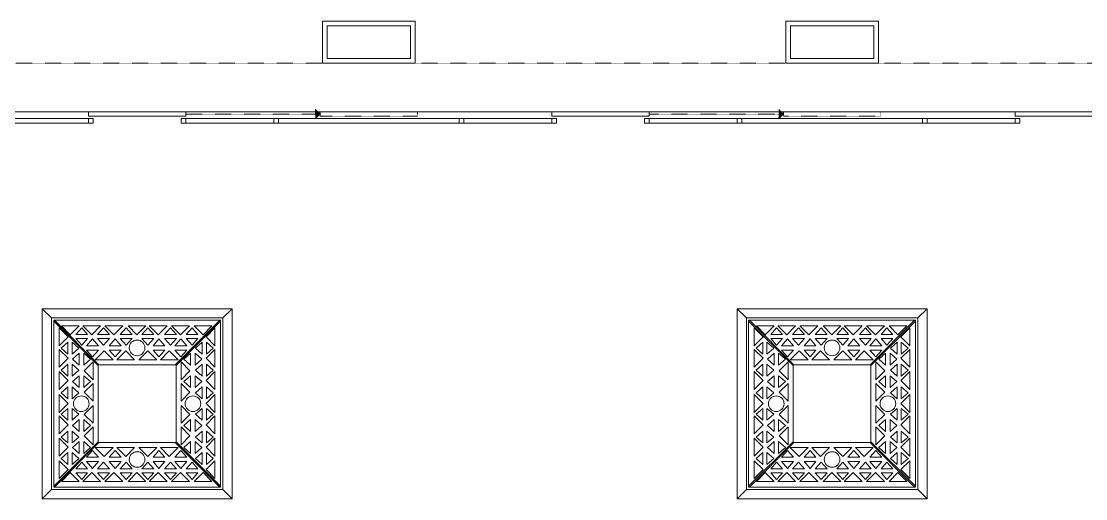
# Model space of a CAD drawing. Header units: inches. Extents: x 13084 to 220150, y 6494 to 167180.
# Drawn here: x 109365 to 120853, y 111780 to 116930 of the extents above; entities that cross this region are included whole.
import ezdxf

# ---------------------------------------------------------------- set-up
doc = ezdxf.new("R2010")
doc.units = ezdxf.units.IN
doc.header["$MEASUREMENT"] = 0
doc.linetypes.add('Ground Floor$0$HIDDEN', pattern=[0.375, 0.25, -0.125])
for name, color, linetype, lineweight in [('Ground Floor$0$A-G250-G-Walls-Art-Structure', 7, 'Continuous', 15), ('Ground Floor$0$A-G250-G-Walls-Low-Level', 8, 'Continuous', 15), ('Ground Floor$0$A-G322-Door-Sliding', 251, 'Ground Floor$0$HIDDEN', 15), ('Ground Floor$0$A-G322-M-Door', 251, 'Continuous', 15)]:
    doc.layers.add(name, color=color, linetype=linetype, lineweight=lineweight)

# ---------------------------------------------------------------- blocks, each defined once
blk = doc.blocks.new('Ground Floor$0$Planter 1')
for p, q in [((100, 1950), (0, 2050)), ((1950, 1950), (2050, 2050)), ((1916.514718625782, 1925), (133.4852813742182, 1925)), ((133.4852813742182, 1925), (613.4852813742473, 1444.999999999964)), ((1436.514718625753, 1444.999999999964), (1916.514718625782, 1925)), ((1925, 241.9121865169072), (1925, 1916.514718625731)), ((605, 613.4852813741745), (605, 1436.514718625731)), ((1436.514718625753, 1444.999999999964), (613.4852813742473, 1444.999999999964)), ((605.0000000000291, 613.4852813742036), (125, 133.4852813742691)), ((133.4852813742182, 125), (613.4852813742473, 605.0000000000364)), ((605, 660.8240819865896), (605.0000000000291, 613.4852813742036)), ((1436.514718625753, 605.0000000000364), (613.4852813742473, 605.0000000000364)), ((1436.514718625753, 605.0000000000364), (1916.514718625782, 125)), ((1916.514718625782, 125), (133.4852813742182, 125)), ((100, 100), (0, 0)), ((1950, 100), (2050, 0))]:
    blk.add_line(p, q)
for points in [[(2050, 2050), (0, 2050), (0, 0), (2050, 0)], [(1950, 1950), (100, 1950), (100, 100), (1950, 100)], [(1925, 1925), (125, 1925), (125, 125), (1925, 125)], [(491.3338812799193, 1772.058354147812), (427.1654772511974, 1844.598304027997), (362.9970732224756, 1772.058354147812)], [(727.3570555381011, 1772.058354147812), (663.1886515093793, 1844.598304027997), (599.0202474806574, 1772.058354147812)], [(971.9486767424678, 1772.058354147812), (907.780272713775, 1844.598304027997), (843.6118686850241, 1772.058354147812)], [(1203.966662176477, 1772.058354147812), (1139.798258147785, 1844.598304027997), (1075.629854119034, 1772.058354147812)], [(1448.613679534086, 1772.058354147812), (1384.445275505394, 1844.598304027997), (1320.276871476643, 1772.058354147812)], [(1681.544997307967, 1772.058354147812), (1617.376593279245, 1844.598304027997), (1553.208189250523, 1772.058354147812)], [(491.3338812799193, 1727.140100618672), (427.1654772511974, 1654.600150738494), (362.9970732224756, 1727.140100618672)], [(727.3570555381011, 1727.140100618672), (663.1886515093793, 1654.600150738494), (599.0202474806574, 1727.140100618672)], [(971.9486767424678, 1727.140100618672), (907.780272713775, 1654.600150738494), (843.6118686850241, 1727.140100618672)], [(1203.966662176477, 1727.140100618672), (1139.798258147785, 1654.600150738494), (1075.629854119034, 1727.140100618672)], [(1448.613679534086, 1727.140100618672), (1384.445275505394, 1654.600150738494), (1320.276871476643, 1727.140100618672)], [(1681.544997307967, 1727.140100618672), (1617.376593279245, 1654.600150738494), (1553.208189250523, 1727.140100618672)], [(277.9416458521719, 1558.666118720066), (205.4016959719866, 1622.834522748766), (277.9416458521719, 1687.002926777495)], [(322.8598993813193, 1558.666118720066), (395.3998492615046, 1622.834522748766), (322.8598993813193, 1687.002926777495)], [(608.7549477629072, 1650.433044408179), (544.5865437342145, 1722.972994288357), (480.4181397054635, 1650.433044408179)], [(851.3627529122459, 1650.433044408179), (787.1943488835241, 1722.972994288357), (723.0259448548022, 1650.433044408179)], [(1325.012890483369, 1650.433044408179), (1260.844486454647, 1722.972994288357), (1196.676082425925, 1650.433044408179)], [(1561.286051619449, 1650.433044408179), (1497.117647590756, 1722.972994288357), (1432.949243562034, 1650.433044408179)], [(1727.140100618681, 1558.666118720103), (1654.600150738495, 1622.834522748803), (1727.140100618681, 1687.002926777532)], [(1772.058354147828, 1558.666118720103), (1844.598304027984, 1622.834522748803), (1772.058354147828, 1687.002926777532)], [(399.5669555918121, 1441.245052237064), (327.0270057116268, 1505.413456265771), (399.5669555918121, 1569.5818602945)], [(448.3977001296571, 1441.245052237064), (520.9376500098424, 1505.413456265771), (448.3977001296571, 1569.5818602945)], [(608.7549477629072, 1601.602299870319), (544.5865437342145, 1529.062349990141), (480.4181397054635, 1601.602299870319)], [(851.3627529122459, 1601.602299870319), (787.1943488835241, 1529.062349990141), (723.0259448548022, 1601.602299870319)], [(1325.012890483369, 1601.602299870319), (1260.844486454647, 1529.062349990141), (1196.676082425925, 1601.602299870319)], [(1561.286051619449, 1601.602299870319), (1497.117647590756, 1529.062349990141), (1432.949243562034, 1601.602299870319)], [(1601.602299870314, 1441.2450522371), (1529.062349990128, 1505.413456265807), (1601.602299870314, 1569.581860294536)], [(1650.433044408188, 1441.2450522371), (1722.972994288373, 1505.413456265807), (1650.433044408188, 1569.581860294536)], [(277.9416458521719, 1322.642944461884), (205.4016959719866, 1386.811348490584), (277.9416458521719, 1450.979752519313)], [(322.8598993813193, 1322.642944461884), (395.3998492615046, 1386.811348490584), (322.8598993813193, 1450.979752519313)], [(1727.140100618681, 1322.642944461921), (1654.600150738495, 1386.811348490621), (1727.140100618681, 1450.97975251935)], [(1772.058354147828, 1322.642944461921), (1844.598304027984, 1386.811348490621), (1772.058354147828, 1450.97975251935)], [(399.5669555918121, 1198.63724708774), (327.0270057116268, 1262.80565111644), (399.5669555918121, 1326.974055145169)], [(448.3977001296571, 1198.63724708774), (520.9376500098424, 1262.80565111644), (448.3977001296571, 1326.974055145169)], [(1601.602299870314, 1198.637247087776), (1529.062349990128, 1262.805651116476), (1601.602299870314, 1326.974055145205)], [(1650.433044408188, 1198.637247087776), (1722.972994288373, 1262.805651116476), (1650.433044408188, 1326.974055145205)], [(277.9416458521719, 1078.051323257503), (205.4016959719866, 1142.21972728621), (277.9416458521719, 1206.38813131494)], [(322.8598993813193, 1078.051323257503), (395.3998492615046, 1142.21972728621), (322.8598993813193, 1206.38813131494)], [(1727.140100618681, 1078.051323257539), (1654.600150738495, 1142.219727286247), (1727.140100618681, 1206.388131314976)], [(1772.058354147828, 1078.051323257539), (1844.598304027984, 1142.219727286247), (1772.058354147828, 1206.388131314976)], [(277.9416458521719, 846.0333378234936), (205.4016959719866, 910.2017418522009), (277.9416458521719, 974.3701458809301)], [(322.8598993813193, 846.0333378234936), (395.3998492615046, 910.2017418522009), (322.8598993813193, 974.3701458809301)], [(1727.140100618681, 846.03333782353), (1654.600150738495, 910.2017418522373), (1727.140100618681, 974.3701458809664)], [(1772.058354147828, 846.03333782353), (1844.598304027984, 910.2017418522373), (1772.058354147828, 974.3701458809664)], [(399.5669555918121, 724.9871095166163), (327.0270057116268, 789.1555135453164), (399.5669555918121, 853.3239175740455)], [(448.3977001296571, 724.9871095166163), (520.9376500098424, 789.1555135453164), (448.3977001296571, 853.3239175740455)], [(1601.602299870314, 724.9871095166527), (1529.062349990128, 789.1555135453527), (1601.602299870314, 853.3239175740819)], [(1650.433044408188, 724.9871095166527), (1722.972994288373, 789.1555135453527), (1650.433044408188, 853.3239175740819)], [(277.9416458521719, 601.3863204658846), (205.4016959719866, 665.5547244945919), (277.9416458521719, 729.7231285233211)], [(322.8598993813193, 601.3863204658846), (395.3998492615046, 665.5547244945919), (322.8598993813193, 729.7231285233211)], [(1727.140100618681, 601.386320465921), (1654.600150738495, 665.5547244946283), (1727.140100618681, 729.7231285233574)], [(1772.058354147828, 601.386320465921), (1844.598304027984, 665.5547244946283), (1772.058354147828, 729.7231285233574)], [(399.5669555918121, 488.7139483805222), (327.0270057116268, 552.882352409215), (399.5669555918121, 617.0507564379513)], [(448.3977001296571, 488.7139483805222), (520.9376500098424, 552.882352409215), (448.3977001296571, 617.0507564379513)], [(1601.602299870314, 488.7139483805586), (1529.062349990128, 552.8823524092513), (1601.602299870314, 617.0507564379877)], [(1650.433044408188, 488.7139483805586), (1722.972994288373, 552.8823524092513), (1650.433044408188, 617.0507564379877)], [(277.9416458521719, 368.4550026920188), (205.4016959719866, 432.6234067207188), (277.9416458521719, 496.7918107494479)], [(322.8598993813193, 368.4550026920188), (395.3998492615046, 432.6234067207188), (322.8598993813193, 496.7918107494479)], [(608.7549477629072, 448.397700129688), (544.5865437342145, 520.937650009866), (480.4181397054635, 448.397700129688)], [(851.3627529122459, 448.397700129688), (787.1943488835241, 520.937650009866), (723.0259448548022, 448.397700129688)], [(1325.012890483369, 448.397700129688), (1260.844486454647, 520.937650009866), (1196.676082425925, 448.397700129688)], [(1561.286051619449, 448.397700129688), (1497.117647590756, 520.937650009866), (1432.949243562034, 448.397700129688)], [(1727.140100618681, 368.4550026920551), (1654.600150738495, 432.6234067207552), (1727.140100618681, 496.7918107494843)], [(1772.058354147828, 368.4550026920551), (1844.598304027984, 432.6234067207552), (1772.058354147828, 496.7918107494843)], [(491.3338812799193, 322.8598993813357), (427.1654772511974, 395.3998492615137), (362.9970732224756, 322.8598993813357)], [(608.7549477629072, 399.5669555918284), (544.5865437342145, 327.0270057116504), (480.4181397054635, 399.5669555918284)], [(727.3570555381011, 322.8598993813357), (663.1886515093793, 395.3998492615137), (599.0202474806574, 322.8598993813357)], [(851.3627529122459, 399.5669555918284), (787.1943488835241, 327.0270057116504), (723.0259448548022, 399.5669555918284)], [(971.9486767424678, 322.8598993813357), (907.780272713775, 395.3998492615137), (843.6118686850241, 322.8598993813357)], [(1203.966662176477, 322.8598993813357), (1139.798258147785, 395.3998492615137), (1075.629854119034, 322.8598993813357)], [(1325.012890483369, 399.5669555918284), (1260.844486454647, 327.0270057116504), (1196.676082425925, 399.5669555918284)], [(1448.613679534086, 322.8598993813357), (1384.445275505394, 395.3998492615137), (1320.276871476643, 322.8598993813357)], [(1561.286051619449, 399.5669555918284), (1497.117647590756, 327.0270057116504), (1432.949243562034, 399.5669555918284)], [(1681.544997307967, 322.8598993813357), (1617.376593279245, 395.3998492615137), (1553.208189250523, 322.8598993813357)], [(491.3338812799193, 277.9416458521955), (427.1654772511974, 205.4016959720102), (362.9970732224756, 277.9416458521955)], [(727.3570555381011, 277.9416458521955), (663.1886515093793, 205.4016959720102), (599.0202474806574, 277.9416458521955)], [(971.9486767424678, 277.9416458521955), (907.780272713775, 205.4016959720102), (843.6118686850241, 277.9416458521955)], [(1203.966662176477, 277.9416458521955), (1139.798258147785, 205.4016959720102), (1075.629854119034, 277.9416458521955)], [(1448.613679534086, 277.9416458521955), (1384.445275505394, 205.4016959720102), (1320.276871476643, 277.9416458521955)], [(1681.544997307967, 277.9416458521955), (1617.376593279245, 205.4016959720102), (1553.208189250523, 277.9416458521955)], [(1832.479555603932, 185.0000000000073), (1640.233039793384, 185.0000000000437), (1736.356297698629, 281.0000000000437)]]:
    blk.add_lwpolyline(points, close=True)
for points in [[(605, 1389.17591801341), (605.0000000000291, 1436.514718625796), (125, 1916.514718625731)], [(185.0000000000273, 1842.167766759201), (185.0000000000273, 1649.921250948682), (281.0000000000273, 1746.044508853927), (185.0000000000273, 1842.167766759201)], [(207.8322332407697, 1864.999999999964), (400.0787490512885, 1864.999999999964), (303.9554911460436, 1768.999999999964), (207.8322332407697, 1864.999999999964)], [(439.0693645570718, 1864.999999999964), (631.3158803675906, 1864.999999999964), (535.1926224623458, 1768.999999999964), (439.0693645570718, 1864.999999999964)], [(678.2276665746467, 1864.999999999964), (870.4741823851655, 1864.999999999964), (774.3509244799206, 1768.999999999964), (678.2276665746467, 1864.999999999964)], [(927.393191911251, 1864.999999999964), (1119.63970772177, 1864.999999999964), (1023.516449816496, 1768.999999999964), (927.393191911251, 1864.999999999964)], [(1156.639472953277, 1864.999999999964), (1252.762730858522, 1768.999999999964), (1348.885988763795, 1864.999999999964), (1156.639472953277, 1864.999999999964)], [(1397.367645618244, 1864.999999999927), (1493.490903523489, 1768.999999999927), (1589.614161428763, 1864.999999999927), (1397.367645618186, 1864.999999999964)], [(1925, 1808.087813483093), (1925, 133.4852813742691), (1445, 613.4852813742691), (1445, 1436.514718625731), (1925, 1916.514718625731)], [(1640.233039793384, 1864.999999999964), (1736.356297698629, 1768.999999999964), (1832.479555603903, 1864.999999999964), (1640.233039793355, 1865)], [(1864.999999999973, 1842.167766759238), (1864.999999999973, 1649.921250948719), (1768.999999999973, 1746.044508853964), (1864.999999999973, 1842.167766759238)], [(185.0000000000273, 1610.930635442899), (185.0000000000273, 1418.68411963238), (281.0000000000273, 1514.807377537625), (185.0000000000273, 1610.930635442899)], [(1864.999999999973, 1610.930635442935), (1864.999999999973, 1418.684119632417), (1768.999999999973, 1514.807377537662), (1864.999999999973, 1610.930635442935)], [(573.832233240857, 1498.999999999898), (766.0787490512885, 1498.999999999898), (669.9554911460145, 1594.999999999898), (573.8322332407697, 1498.999999999898)], [(997.785801131482, 1498.999999999898), (901.6625432262081, 1594.999999999898), (805.5392853209632, 1498.999999999898), (997.7858011314238, 1498.999999999964)], [(1236.94410314897, 1498.999999999964), (1044.697587338538, 1498.999999999898), (1140.820845243783, 1594.999999999898), (1236.944103149057, 1498.999999999898)], [(1468.757487675786, 1499), (1276.510971865355, 1498.999999999898), (1372.634229770629, 1594.999999999898), (1468.757487675874, 1498.999999999898)], [(551.0000000000855, 1283.921250948697), (455.0000000000855, 1380.044508853949), (551.0000000000855, 1476.167766759216), (551.0000000000564, 1283.921250948712)], [(1498.999999999885, 1283.921250948733), (1594.999999999885, 1380.044508853985), (1498.999999999885, 1476.167766759252), (1498.999999999944, 1283.921250948748)], [(185.0000000000273, 1371.772333425339), (185.0000000000273, 1179.52581761482), (281.0000000000273, 1275.649075520065), (185.0000000000273, 1371.772333425339)], [(1864.999999999973, 1371.772333425375), (1864.999999999973, 1179.525817614856), (1768.999999999973, 1275.649075520101), (1864.999999999973, 1371.772333425375)], [(551.0000000000855, 1052.214198868503), (455.0000000000855, 1148.337456773756), (551.0000000000855, 1244.460714679022), (551.0000000000273, 1052.214198868562)], [(1498.999999999885, 1052.21419886854), (1594.999999999885, 1148.337456773792), (1498.999999999885, 1244.460714679059), (1498.999999999973, 1052.214198868598)], [(185.0000000000273, 1122.606808088734), (185.0000000000273, 930.3602922782156), (281.0000000000273, 1026.483550183468), (185.0000000000273, 1122.606808088734)], [(1864.999999999973, 1122.606808088771), (1864.999999999973, 930.360292278252), (1768.999999999973, 1026.483550183504), (1864.999999999973, 1122.606808088771)], [(551.0000000000273, 813.0558968510159), (551.0000000000855, 1005.302412661447), (455.0000000000855, 909.1791547561879), (551.0000000000855, 813.0558968509285)], [(1498.999999999973, 813.0558968510522), (1498.999999999885, 1005.302412661484), (1594.999999999885, 909.1791547562243), (1498.999999999885, 813.0558968509649)], [(185.0000000000273, 893.3605270467087), (281.0000000000273, 797.2372691414494), (185.0000000000273, 701.11401123619), (185.0000000000273, 893.3605270467087)], [(1864.999999999973, 893.3605270467451), (1768.999999999973, 797.2372691414857), (1864.999999999973, 701.1140112362264), (1864.999999999973, 893.3605270467451)], [(550.9999999999982, 581.2425123241992), (551.0000000000855, 773.4890281346088), (455.0000000000855, 677.3657702293567), (551.0000000000855, 581.2425123240901)], [(1499.000000000002, 581.2425123242356), (1498.999999999885, 773.4890281346452), (1594.999999999885, 677.3657702293931), (1498.999999999885, 581.2425123241264)], [(185.0000000000564, 652.632354381727), (281.0000000000564, 556.509096476475), (185.0000000000564, 460.3858385712083), (185.0000000000273, 652.632354381778)], [(1864.999999999944, 652.6323543817634), (1768.999999999944, 556.5090964765113), (1864.999999999944, 460.3858385712447), (1864.999999999973, 652.6323543818144)], [(573.832233240857, 551.0000000001091), (766.0787490512885, 551.0000000001091), (669.9554911460145, 455.0000000001091), (573.8322332407697, 551.0000000001091)], [(997.785801131482, 551.0000000001091), (901.6625432262081, 455.0000000001091), (805.5392853209632, 551.0000000001091), (997.7858011314238, 551.0000000000437)], [(1236.94410314897, 551.0000000000437), (1044.697587338538, 551.0000000001091), (1140.820845243783, 455.0000000001091), (1236.944103149057, 551.0000000001091)], [(1468.757487675786, 551.0000000000073), (1276.510971865355, 551.0000000001091), (1372.634229770629, 455.0000000001091), (1468.757487675874, 551.0000000001091)], [(185.0000000000273, 409.7669602066017), (281.0000000000273, 313.6437023013423), (185.0000000000273, 217.5204443960829), (184.9999999999982, 409.7669602066162)], [(1865.000000000002, 217.5204443960756), (1864.999999999973, 409.766960206638), (1768.999999999973, 313.6437023013787), (1864.999999999973, 217.5204443961193)], [(207.8322332407697, 185.0000000000437), (400.0787490512885, 185.0000000000437), (303.9554911460436, 281.0000000000437), (207.8322332407697, 185.0000000000437)], [(439.0693645570718, 185.0000000000437), (631.3158803675906, 185.0000000000437), (535.1926224623458, 281.0000000000437), (439.0693645570718, 185.0000000000437)], [(678.2276665746467, 185.0000000000437), (870.4741823851655, 185.0000000000437), (774.3509244799206, 281.0000000000437), (678.2276665746467, 185.0000000000437)], [(927.393191911251, 185.0000000000437), (1119.63970772177, 185.0000000000437), (1023.516449816496, 281.0000000000437), (927.393191911251, 185.0000000000437)], [(1156.639472953277, 185.0000000000437), (1252.762730858522, 281.0000000000437), (1348.885988763795, 185.0000000000437), (1156.639472953277, 185.0000000000437)], [(1397.367645618244, 185.00000000008), (1493.490903523489, 281.00000000008), (1589.614161428763, 185.00000000008), (1397.367645618186, 185.0000000000437)]]:
    blk.add_lwpolyline(points)
for centre in [(1025, 1627.227218450702), (422.7727815492817, 1024.999999999964), (1627.227218450689, 1025), (1025, 422.7727815493054)]:
    blk.add_circle(centre, 84.3326624854817)

msp = doc.modelspace()

# ---------------------------------------------------------------- hatches: boundary and pattern name
at = {"layer": 'Ground Floor$0$A-G322-Door-Sliding', "ltscale": 0.5}
for points in [[(112540.250588845, 115879.4692288783), (112590.2505888152, 115929.4865392592), (112540.250588845, 115979.4417693165)], [(117540.2533391225, 115879.4140238312), (117590.2533391225, 115929.4313342717), (117540.2533391225, 115979.386564329)]]:
    msp.add_hatch(color=256, dxfattribs=at).paths.add_polyline_path(points)

# ---------------------------------------------------------------- linework, layer by layer
at = {"layer": 'Ground Floor$0$A-G250-G-Walls-Art-Structure'}
for p, q in [((112615.1584214377, 116929.569450393, -2.926100994659425e-09), (113615.1584128844, 116929.569450393, -2.926100994659425e-09)), ((112615.1584214377, 116929.569450393, -2.926100994659425e-09), (112615.1584213781, 116479.5694546845, -2.926100994659425e-09)), ((112665.1795975077, 116879.5482743528, -2.926100994659425e-09), (112665.1795974481, 116529.5906302475, -2.926100994659425e-09)), ((112665.1795975077, 116879.5482743528, -2.926100994659425e-09), (113565.1372368443, 116879.5482743528, -2.926100994659425e-09)), ((113565.1372368443, 116879.5482743528, -2.926100994659425e-09), (113565.1372369039, 116529.5906313208, -2.926100994659425e-09)), ((113615.1584128844, 116929.569450393, -2.926100994659425e-09), (113615.158412944, 116479.5694552806, -2.926100994659425e-09)), ((117615.1637146282, 116929.5694504526, -2.926100994659425e-09), (118615.1637060749, 116929.5694504526, -2.926100994659425e-09)), ((117615.1637146282, 116929.5694504526, -2.926100994659425e-09), (117615.1637145686, 116479.5694547441, -2.926100994659425e-09)), ((117665.1848906683, 116879.5482744124, -2.926100994659425e-09), (118565.1425300049, 116879.5482744124, -2.926100994659425e-09)), ((117665.1848906683, 116879.5482744124, -2.926100994659425e-09), (117665.1848906088, 116529.5906303071, -2.926100994659425e-09)), ((118565.1425300049, 116879.5482744124, -2.926100994659425e-09), (118565.1425300645, 116529.5906313804, -2.926100994659425e-09)), ((118615.1637060749, 116929.5694504526, -2.926100994659425e-09), (118615.1637061345, 116479.5694553402, -2.926100994659425e-09)), ((113565.1372369039, 116529.5906313208, -2.926100994659425e-09), (112665.1795974481, 116529.5906302475, -2.926100994659425e-09)), ((118565.1425300645, 116529.5906313804, -2.926100994659425e-09), (117665.1848906088, 116529.5906303071, -2.926100994659425e-09)), ((113615.158412944, 116479.5694552806, -2.926100994659425e-09), (112615.1584213781, 116479.5694546845, -2.926100994659425e-09)), ((118615.1637061345, 116479.5694553402, -2.926100994659425e-09), (117615.1637145686, 116479.5694547441, -2.926100994659425e-09)), ((127090.2209119352, 115954.0912480308, -3.005438661492481e-06), (94140.22442105028, 115954.6293123111, -2.926100994659425e-09))]:
    msp.add_line(p, q, dxfattribs=at)
at = {"layer": 'Ground Floor$0$A-G250-G-Walls-Art-Structure', "elevation": -2.926100994659425e-09}
for points in [[(109140.2192756045, 115879.4829541591), (110090.2296635317, 115879.4829541591), (110090.2296635317, 115829.4730298665), (109140.2192756045, 115829.4730298665)], [(110090.2188750016, 115879.4349569824), (110140.2188749718, 115879.4349569824), (110140.2296635019, 115829.4730298665), (110090.2296635317, 115829.4730298665)], [(111090.218474369, 115879.5037742999), (111140.218474369, 115879.5037742999), (111140.2292628991, 115829.5418471244), (111090.2292628991, 115829.5418471244)], [(111140.218474369, 115879.5517714765), (112090.2288622963, 115879.5517714765), (112090.2288622963, 115829.5418471244), (111140.218474369, 115829.5418471244)], [(112090.2288622963, 115879.5311266926), (112140.2288622963, 115879.5311266926), (112140.2396508264, 115829.5691995767), (112090.2396508264, 115829.5691995767)], [(114090.2224581647, 115879.5791238692), (114140.2224581647, 115879.5791238692), (114140.2332466948, 115829.6171966937), (114090.2332466948, 115829.6171966937)], [(114140.2224581647, 115879.5791238692), (115090.232846092, 115879.5791238692), (115090.232846092, 115829.5691995767), (114140.2224581647, 115829.5691995767)], [(115090.2220575618, 115879.5311266926), (115140.222057532, 115879.5311266926), (115140.2328460622, 115829.5691995767), (115090.232846092, 115829.5691995767)], [(116090.2212246763, 115879.5051603463), (116140.2212246465, 115879.5051603463), (116140.2320131766, 115829.5432331708), (116090.2320132064, 115829.5432331708)], [(116140.2212246465, 115879.553157523), (117090.2316125738, 115879.553157523), (117090.2316125738, 115829.5432331708), (116140.2212246465, 115829.5432331708)], [(117090.231612544, 115879.477807894), (117140.231612544, 115879.477807894), (117140.2424010741, 115829.5158807781), (117090.2424010741, 115829.5158807781)], [(119090.2252084124, 115879.5258050707), (119140.2252084124, 115879.5258050707), (119140.2359969425, 115829.5638778952), (119090.2359969425, 115829.5638778952)], [(119140.2252084124, 115879.5258050707), (120090.2355963397, 115879.5258050707), (120090.2355963397, 115829.5158807781), (119140.2252084124, 115829.5158807781)], [(120090.2248078096, 115879.477807894), (120140.2248078096, 115879.477807894), (120140.2355963397, 115829.5158807781), (120090.2355963397, 115829.5158807781)]]:
    msp.add_lwpolyline(points, close=True, dxfattribs=at)
for points in [[(114090.2332466948, 115879.6271210459), (114090.2332466948, 115879.6271210459), (114090.2332466948, 115829.6171966937), (112140.2288622665, 115829.5706043389), (112140.2288622665, 115879.5805286911), (114090.2332466948, 115879.6271210459)], [(119090.2359969425, 115879.5738022473), (119090.2359969425, 115879.5738022473), (119090.2359969425, 115829.5638778952), (117140.2316125142, 115829.5172855404), (117140.2316125142, 115879.5272098925), (119090.2359969425, 115879.5738022473)]]:
    msp.add_lwpolyline(points, dxfattribs=at)
at = {"layer": 'Ground Floor$0$A-G322-Door-Sliding', "ltscale": 0.5}
for p, q in [((94140.33487367093, 116479.542094313, -9.743723878179481e-06), (127090.2320447273, 116479.5420875027, -1.749164217006975e-05)), ((111140.2391861824, 115929.5175794628, -2.926100994659425e-09), (112590.250588842, 115929.5175794628, -2.926100994659425e-09)), ((116140.2419364652, 115929.4623744441, -2.926100994659425e-09), (117590.2533391248, 115929.4623744441, -2.926100994659425e-09))]:
    msp.add_line(p, q, dxfattribs=at)
at = {"layer": 'Ground Floor$0$A-G322-Door-Sliding', "ltscale": 0.5, "elevation": -2.926100994659425e-09}
for points in [[(112540.250588845, 115979.4417693165), (112590.2505888152, 115929.4865392592), (112540.250588845, 115879.4692288783)], [(112590.2195208478, 115954.5225415972), (113640.2299087453, 115954.5225415972), (113640.2299087453, 115904.5126173046), (112590.2195208478, 115904.5126173046)], [(117540.2533391225, 115979.3865643289), (117590.2533391225, 115929.4313342717), (117540.2533391225, 115879.4140238312)], [(117590.2222711253, 115954.4673366096), (118640.2326590228, 115954.4673366096), (118640.2326590228, 115904.4574122575), (117590.2222711253, 115904.4574122575)]]:
    msp.add_lwpolyline(points, close=True, dxfattribs=at)
at = {"layer": 'Ground Floor$0$A-G322-M-Door', "elevation": -2.926100994659425e-09}
for points in [[(111140.2396190869, 115954.5239276436), (110090.2292311895, 115954.5239276436), (110090.2292311895, 115904.514003351), (111140.2396190869, 115904.514003351)], [(116140.2428016472, 115954.5239276436), (115090.2324137497, 115954.5239276436), (115090.2324137497, 115904.514003351), (116140.2428016472, 115904.514003351)], [(121140.2455518949, 115954.5239276436), (120090.2351639974, 115954.5239276436), (120090.2351639974, 115904.514003351), (121140.2455518949, 115904.514003351)]]:
    msp.add_lwpolyline(points, close=True, dxfattribs=at)

# ---------------------------------------------------------------- block references
at = {"layer": 'Ground Floor$0$A-G250-G-Walls-Low-Level'}
for p in [(109590.2421073606, 111779.5694527278), (117090.2421073606, 111779.569452786)]:
    msp.add_blockref('Ground Floor$0$Planter 1', p, dxfattribs=at)

doc.saveas('drawing.dxf')
